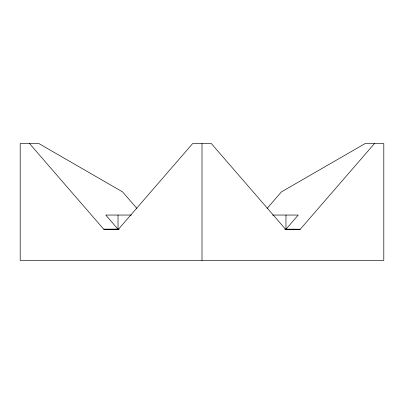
<?xml version="1.0" encoding="UTF-8"?>
<svg xmlns="http://www.w3.org/2000/svg" width="404" height="404" viewBox="0 0 404 404"><rect width="100%" height="100%" fill="white"/><g stroke="black" fill="none" stroke-linecap="round" stroke-linejoin="round"><path stroke-width="0.61" d="M118.034 215.049L118.034 229.23L105.752 215.049L131.381 215.049M267.1 208.429L281.431 191.885L365.13 143.561L383.8 143.561L383.8 260.439L20.2 260.439L20.2 143.561L38.87 143.561L122.569 191.885L136.9 208.429M374.463 143.561L300.243 229.265L285.966 229.235L298.248 215.049L272.619 215.049M29.537 143.561L103.727 229.23L118.523 229.174L192.663 143.561L211.337 143.561L285.552 229.26M103.727 229.23L119.286 229.23M284.709 229.235L300.243 229.265M285.966 215.049L285.966 229.235M202 143.561L202 260.439"/></g></svg>
